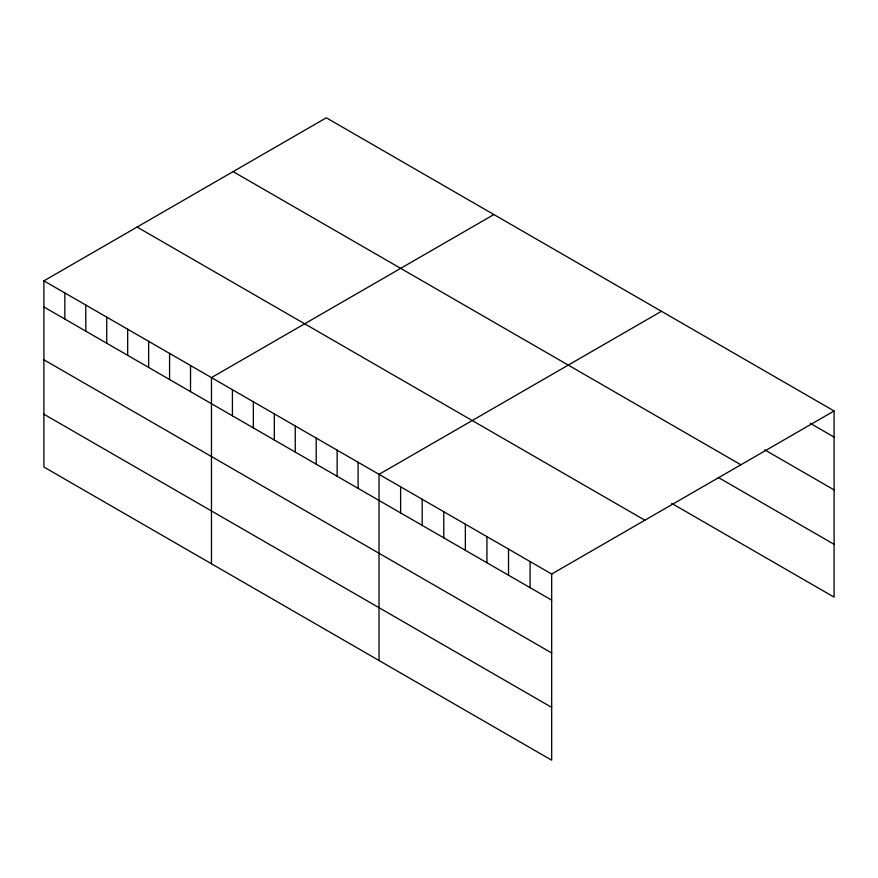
<?xml version="1.0" encoding="UTF-8"?>
<svg xmlns="http://www.w3.org/2000/svg" width="878" height="878" viewBox="0 0 878 878"><rect width="100%" height="100%" fill="white"/><g stroke="black" fill="none" stroke-linecap="round" stroke-linejoin="round"><path stroke-width="1.32" d="M43.9 280.861L551.68 574.025L551.68 760.194L43.9 467.03L43.9 280.861L326.32 117.806L834.1 410.97L834.1 597.139L671.681 503.368M493.886 214.55L211.466 377.606L211.466 563.775M661.452 311.295L379.033 474.35L379.033 660.519M551.68 574.025L834.1 410.97M810.251 423.317L834.1 437.079M764.815 449.898L834.1 489.902M233.12 171.616L740.9 464.78M718.248 477.434L834.1 544.327M137.1 227.051L644.88 520.215M43.9 306.971L551.68 600.135M43.9 359.782L551.68 652.958M43.9 414.207L551.68 707.372M530.103 561.569L530.103 587.678M508.527 549.101L508.527 575.211M486.939 536.645L486.939 562.754M465.362 524.188L465.362 550.297M443.785 511.731L443.785 537.841M422.197 499.264L422.197 525.373M400.62 486.807L400.62 512.917M358.092 462.256L358.092 488.366M337.141 450.162L337.141 476.271M316.201 438.067L316.201 464.177M295.249 425.973L295.249 452.082M274.309 413.878L274.309 439.988M253.358 401.795L253.358 427.893M232.418 389.7L232.418 415.81M190.526 365.511L190.526 391.621M169.575 353.417L169.575 379.526M148.634 341.322L148.634 367.432M127.683 329.228L127.683 355.338M106.743 317.134L106.743 343.243M85.792 305.05L85.792 331.149M64.851 292.956L64.851 319.065"/></g></svg>
